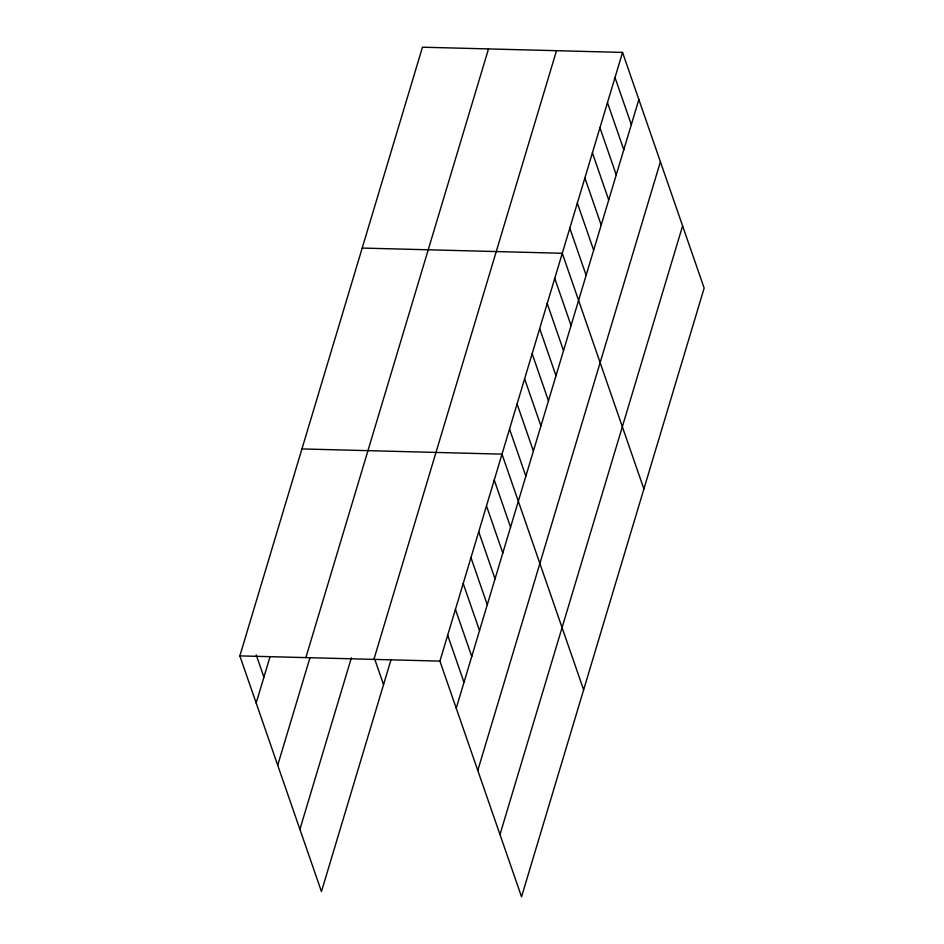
<?xml version="1.0" encoding="UTF-8"?>
<svg xmlns="http://www.w3.org/2000/svg" width="944" height="944" viewBox="0 0 944 944"><rect width="100%" height="100%" fill="white"/><g stroke="black" fill="none" stroke-linecap="round" stroke-linejoin="round"><path stroke-width="1.42" d="M391.087 659.526L321.456 891.584L239.847 655.891L422.464 47.2L622.544 52.416L704.153 288.109L521.536 896.8L439.916 661.107L622.544 52.416M256.154 703.02L270.043 656.717M305.868 657.614L488.496 48.923M277.713 765.242L309.986 657.685M299.909 829.363L351.38 657.803M373.895 659.384L556.512 50.693M456.235 708.224L638.864 99.533M477.782 770.457L660.411 161.766M499.978 834.567L682.606 225.876M362.201 248.071L562.27 253.275L643.891 488.98M301.938 448.931L502.007 454.147L583.628 689.84M239.847 655.891L439.916 661.107M615.004 77.526L631.324 124.643M607.476 102.625L623.795 149.754M599.936 127.735L616.255 174.864M592.407 152.845L608.727 199.975M584.879 177.956L601.198 225.085M577.339 203.066L593.658 250.184M569.81 228.177L586.13 275.294M554.742 278.386L571.061 325.515M547.213 303.496L563.521 350.625M539.673 328.606L555.992 375.736M532.145 353.717L548.464 400.834M524.604 378.827L540.924 425.945M517.076 403.938L533.395 451.055M509.536 429.036L525.855 476.165M494.243 480.024L510.562 527.141M486.49 505.89L502.798 553.007M478.726 531.755L495.045 578.884M470.962 557.621L487.281 604.75M463.197 583.498L479.517 630.616M455.433 609.364L471.752 656.493M447.68 635.229L464 682.359M374.933 659.738L383.547 684.636M256.237 654.971L263.919 677.143"/></g></svg>
